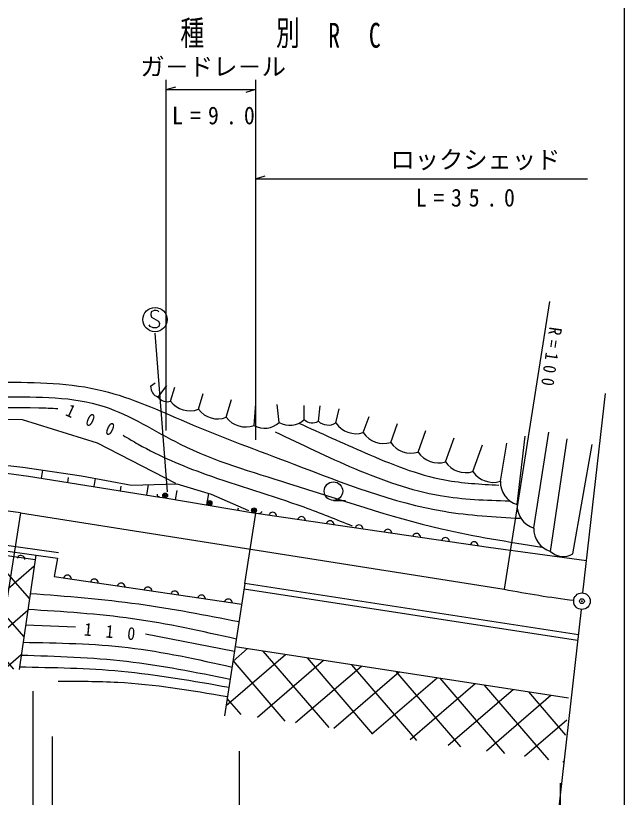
# Model space of a CAD drawing. Units: millimetres, scale not verified. Extents: x 40000 to 680000, y 20000 to 380000.
# Drawn here: x 516317 to 579000, y 258924 to 339474 of the extents above; entities that cross this region are included whole.
import ezdxf
from ezdxf.enums import TextEntityAlignment as Align

# ---------------------------------------------------------------- set-up
doc = ezdxf.new("R2010")
doc.units = ezdxf.units.MM
doc.header["$LTSCALE"] = 1000
doc.header["$PDMODE"] = 32
doc.header["$PDSIZE"] = 500
doc.layers.add('M-BGD', color=7, linetype='Continuous', lineweight=25)
doc.layers.add('M-TTL-BAND', color=7, linetype='Continuous', lineweight=25)
doc.layers.add('M-OTRS', color=6, linetype='Continuous')
doc.styles.add('ＭＳ ゴシック', font='')
doc.styles.get('ＭＳ ゴシック').set_extended_font_data('MS Gothic')

msp = doc.modelspace()

# ---------------------------------------------------------------- hatches: boundary and pattern name
at = {"layer": 'M-BGD'}
h = msp.add_hatch(dxfattribs=at)
h.set_pattern_fill('USER', color=256, style=0, pattern_type=2)
h.set_pattern_definition([(221.1631, (106049, 567977), (1974.615, -2258.516), []), (311.1631, (106049, 567977), (2258.516, 1974.615), [])])
h.paths.add_polyline_path([(299002, 260012), (299154, 264891), (300632, 270144), (302135, 272886), (304839, 275125), (320621, 282170), (329639, 284431), (353370, 282230), (392667, 275880), (398799, 275227), (406154, 274733), (409478, 274530), (422078, 274530), (430256, 275287), (438840, 276691), (470671, 283101), (478118, 284363), (487364, 285349), (500041, 285490), (505502, 284963), (512263, 284242), (518296, 283276), (516666, 272112), (496557, 273392), (473295, 271320), (437135, 264871), (417557, 263258), (391531, 264871), (327041, 274774), (312992, 269477), (308397, 260216)])
h = msp.add_hatch(dxfattribs=at)
h.set_pattern_fill('USER', color=256, style=0, pattern_type=2)
h.set_pattern_definition([(130.65525, (99983, 742440), (-2275.93, -1954.518), []), (220.65525, (99983, 742440), (1954.518, -2275.93), [])])
h.paths.add_polyline_path([(538930, 274444), (573262, 269160), (572761, 262560), (537890, 267690)])

# ---------------------------------------------------------------- linework, layer by layer
for p, q in [((531815, 296737), (531815, 332848)), ((541012, 332848), (541012, 295774)), ((531815, 331848), (532815, 332128)), ((531815, 331848), (541012, 331848)), ((541012, 331848), (540012, 331568)), ((541012, 322672), (542012, 322952)), ((541012, 322672), (575218, 322672)), ((571294, 310007), (566608, 280375)), ((530661, 306757), (531906, 290419)), ((530214, 301292), (530697, 301626)), ((530988, 300175), (531882, 301366)), ((532277, 299745), (532725, 301181)), ((535143, 298914), (535616, 300547)), ((574727, 279985), (577046, 300533)), ((538008, 298083), (538536, 299906)), ((540873, 297252), (541057, 299467)), ((543452, 297553), (543236, 299398)), ((546030, 297854), (546031, 299309)), ((547492, 297682), (547659, 299257)), ((549297, 297510), (549617, 298954)), ((552119, 296507), (552712, 298176)), ((554941, 295504), (555630, 297443)), ((557763, 294502), (558548, 296710)), ((569668, 286680), (571230, 296538)), ((560586, 293499), (561466, 295976)), ((567949, 289086), (568779, 296147)), ((571387, 284273), (573113, 295863)), ((563408, 292496), (564384, 295243)), ((566230, 291493), (566897, 295437)), ((573708, 284015), (575670, 295295)), ((518981, 291804), (519116, 292648)), ((521692, 291371), (521776, 291897)), ((524402, 290939), (524539, 291795)), ((527113, 290506), (527188, 290979)), ((529824, 290074), (529996, 291154)), ((532785, 289590), (532945, 290549)), ((535998, 289054), (536194, 290234)), ((531179, 289857), (531672, 289775)), ((531672, 289775), (540817, 288251)), ((549045, 289526), (550295, 289526)), ((539210, 288519), (539252, 288767)), ((516826, 288248), (512140, 258616)), ((516826, 288248), (566608, 280375)), ((539934, 280967), (541048, 288207)), ((540817, 288251), (541310, 288169)), ((541310, 288169), (565023, 284700)), ((565023, 284700), (575106, 283343)), ((518385, 283882), (516666, 272112)), ((520632, 283564), (520293, 281690)), ((520293, 281690), (539602, 278815)), ((539934, 280967), (537836, 267337)), ((574175, 275090), (539842, 280374)), ((574266, 275683), (539934, 280967)), ((574536, 278296), (572118, 256869)), ((517338, 276717), (522477, 276496)), ((529706, 275788), (538858, 273975)), ((573262, 269160), (538930, 274444)), ((518109, 245785), (518109, 269856)), ((520084, 265204), (520084, 237967)), ((539368, 237967), (539368, 263689)), ((572427, 237967), (572427, 260383))]:
    msp.add_line(p, q, dxfattribs=at)
for points in [[(531073, 308957), (530973, 309057), (530773, 309107), (530573, 309107), (530273, 308957), (530223, 308657), (530323, 308407), (531023, 308007), (531123, 307757), (531073, 307457), (530823, 307307), (530473, 307307), (530173, 307457), (530073, 307607)], [(496041, 295376), (502335, 296810), (512851, 297926), (516993, 297846), (524721, 295456), (532767, 291313)], [(493192, 294097), (495483, 294988), (498729, 294479), (504520, 294479), (511201, 293588), (517056, 292952), (523101, 292061), (528256, 291106), (532901, 291233), (536465, 290152), (540283, 288497)], [(500476, 293789), (505273, 293699), (517626, 292020), (531179, 289857)], [(531179, 289857), (531100, 289870), (531052, 289889), (530998, 289928), (530963, 289964), (530940, 290009), (530921, 290073), (530919, 290124), (530924, 290153)], [(541647, 288366), (541640, 288327), (541611, 288271), (541573, 288226), (541515, 288185), (541461, 288164), (541389, 288156), (541310, 288169)], [(543188, 287894), (543170, 287994), (543134, 288080), (543066, 288171), (542994, 288230), (542904, 288275), (542777, 288294), (542678, 288276), (542591, 288240), (542501, 288172), (542442, 288100), (542396, 288010)], [(546152, 287460), (546134, 287560), (546098, 287646), (546031, 287737), (545958, 287796), (545868, 287842), (545741, 287860), (545642, 287842), (545556, 287806), (545465, 287739), (545406, 287667), (545360, 287576)], [(549116, 287027), (549098, 287127), (549062, 287213), (548995, 287303), (548922, 287362), (548832, 287408), (548705, 287427), (548606, 287409), (548520, 287373), (548429, 287305), (548370, 287233), (548324, 287143)], [(552080, 286593), (552062, 286693), (552026, 286779), (551959, 286870), (551887, 286929), (551796, 286974), (551670, 286993), (551570, 286975), (551484, 286939), (551393, 286872), (551334, 286799), (551289, 286709)], [(297895, 259810), (298058, 265054), (299495, 270358), (302627, 276074), (306440, 280494), (311749, 283868), (317051, 285525), (323305, 286128), (353508, 283322), (392813, 276971), (399855, 276220), (409511, 275630), (422220, 275630), (430116, 276379), (438642, 277773), (470471, 284183), (478860, 285604), (487938, 286512), (499961, 286603), (505613, 286058), (512399, 285334), (520716, 284159)], [(298495, 259791), (298656, 264965), (300055, 270132), (303123, 275730), (306837, 280036), (312004, 283319), (317170, 284933), (323306, 285525), (353433, 282727), (392733, 276376), (399805, 275622), (409493, 275030), (422249, 275030), (430192, 275784), (438750, 277183), (470580, 283593), (478940, 285009), (487970, 285912), (499935, 286003), (505552, 285461), (512325, 284738), (520632, 283564)], [(555044, 286160), (555027, 286259), (554991, 286345), (554923, 286436), (554851, 286495), (554760, 286541), (554634, 286559), (554534, 286542), (554448, 286506), (554357, 286438), (554298, 286366), (554253, 286275)], [(558008, 285726), (557991, 285826), (557955, 285912), (557887, 286003), (557815, 286062), (557725, 286107), (557598, 286126), (557498, 286108), (557412, 286072), (557322, 286004), (557262, 285932), (557217, 285842)], [(518341, 283383), (512263, 284242), (505502, 284963), (499912, 285502), (487997, 285412), (479007, 284513), (470671, 283101), (438840, 276691), (430256, 275287), (422272, 274530), (409478, 274530), (399763, 275124), (392667, 275880), (353370, 282230), (323307, 285023), (317270, 284441), (312216, 282861), (307167, 279653), (303536, 275443), (300522, 269944), (299154, 264891), (298994, 259776)], [(560973, 285293), (560955, 285392), (560919, 285478), (560851, 285569), (560779, 285628), (560689, 285674), (560562, 285692), (560463, 285674), (560376, 285638), (560286, 285571), (560227, 285499), (560181, 285408)], [(563937, 284859), (563919, 284959), (563883, 285045), (563816, 285135), (563743, 285194), (563653, 285240), (563526, 285259), (563427, 285241), (563341, 285205), (563250, 285137), (563191, 285065), (563145, 284975)], [(517276, 283441), (517259, 283540), (517225, 283627), (517158, 283719), (517087, 283779), (516997, 283826), (516871, 283846), (516771, 283830), (516685, 283795), (516593, 283729), (516533, 283658), (516486, 283568)], [(522068, 281426), (522050, 281525), (522015, 281612), (521947, 281703), (521875, 281762), (521785, 281808), (521658, 281826), (521559, 281809), (521473, 281773), (521382, 281706), (521322, 281634), (521277, 281544)], [(524826, 281015), (524809, 281115), (524773, 281201), (524706, 281292), (524634, 281351), (524544, 281397), (524417, 281416), (524317, 281398), (524231, 281363), (524140, 281295), (524081, 281223), (524035, 281133)], [(527585, 280604), (527567, 280704), (527532, 280790), (527464, 280881), (527392, 280940), (527302, 280986), (527175, 281005), (527076, 280988), (526990, 280952), (526899, 280885), (526839, 280812), (526794, 280722)], [(530343, 280194), (530326, 280293), (530290, 280380), (530223, 280470), (530151, 280530), (530061, 280576), (529934, 280594), (529834, 280577), (529748, 280541), (529657, 280474), (529598, 280402), (529552, 280312)], [(533102, 279783), (533084, 279883), (533049, 279969), (532981, 280060), (532909, 280119), (532819, 280165), (532692, 280184), (532593, 280166), (532507, 280130), (532416, 280063), (532356, 279991), (532311, 279901)], [(535860, 279372), (535843, 279472), (535807, 279558), (535740, 279649), (535668, 279708), (535578, 279754), (535451, 279773), (535351, 279755), (535265, 279720), (535174, 279652), (535115, 279580), (535069, 279490)], [(538619, 278962), (538601, 279061), (538566, 279148), (538498, 279238), (538426, 279298), (538336, 279343), (538209, 279362), (538110, 279345), (538024, 279309), (537933, 279242), (537873, 279170), (537828, 279079)]]:
    msp.add_lwpolyline(points, dxfattribs=at)
for centre, radius in [((530673, 308157), 1250), ((549045, 290476), 950), ((531713, 290022), 250), ((531713, 290022), 150), ((531713, 290022), 50), ((536285, 289260), 250), ((536285, 289260), 150), ((536285, 289260), 50), ((540858, 288498), 250), ((540858, 288498), 150), ((540858, 288498), 50), ((574632, 279140), 850), ((574632, 279140), 34)]:
    msp.add_circle(centre, radius, dxfattribs=at)
for centre, radius, start, end in [((531346, 301249), 1133, 177.82526, 251.56505), ((531919, 300819), 1133, 214.69516, 288.43495), ((534264, 301240), 2486, 216.95795, 290.69774), ((537129, 300409), 2486, 216.95795, 290.69774), ((539994, 299578), 2486, 216.95795, 290.69774), ((541962, 299122), 2164, 239.78453, 313.52432), ((544540, 299423), 2164, 239.78453, 313.52432), ((546876, 298742), 1226, 226.42027, 300.16006), ((548509, 298799), 1511, 227.68977, 301.42957), ((551376, 298890), 2496, 213.56845, 287.30824), ((554199, 297887), 2496, 213.56845, 287.30824), ((557021, 296884), 2496, 213.56845, 287.30824), ((559843, 295882), 2496, 213.56845, 287.30824), ((562665, 294879), 2496, 213.56845, 287.30824), ((565488, 293876), 2496, 213.56845, 287.30824), ((568694, 291436), 2465, 178.66779, 252.40758), ((498567, 139363), 150000, 83.00818, 98.76825), ((570413, 289029), 2465, 178.66779, 252.40758), ((572132, 286622), 2465, 178.66779, 252.40758), ((572720, 285691), 1946, 226.78992, 300.52971), ((585817, 378513), 100000, 258.92491, 263.09076)]:
    msp.add_arc(centre, radius, start, end, dxfattribs=at)
for points, knots in [([(474530, 293435), (476632, 294400), (478734, 295366), (480880, 296230), (484067, 297513), (487350, 298572), (490691, 299380), (494768, 300366), (498929, 300978), (503112, 301360), (507031, 301670), (510945, 301735), (514904, 301720), (518426, 301699), (521979, 301648), (525345, 300820), (528284, 300091), (531083, 298794), (533896, 297580), (537559, 296023), (541255, 294674), (544967, 293259), (550035, 291328), (555132, 289274), (560447, 288399), (563023, 287974), (565651, 287826), (568278, 287679)], [0, 0, 0, 0, 1, 1, 1, 2, 2, 2, 3, 3, 3, 4, 4, 4, 5, 5, 5, 6, 6, 6, 7, 7, 7, 8, 8, 8, 9, 9, 9, 9]), ([(474388, 292189), (476794, 293035), (479199, 293881), (481589, 294789), (484690, 295969), (487764, 297254), (490950, 298120), (494917, 299197), (499058, 299623), (503191, 299920), (507174, 300162), (511125, 300187), (515163, 300190), (518651, 300194), (522206, 300244), (525424, 299200), (528151, 298305), (530637, 296642), (533255, 295329), (536820, 293556), (540632, 292463), (544416, 291279), (549654, 289641), (554840, 287830), (560168, 286598), (563579, 285810), (567048, 285259), (570517, 284708)], [0, 0, 0, 0, 1, 1, 1, 2, 2, 2, 3, 3, 3, 4, 4, 4, 5, 5, 5, 6, 6, 6, 7, 7, 7, 8, 8, 8, 9, 9, 9, 9]), ([(481308, 292713), (484584, 294112), (487860, 295511), (491262, 296492), (495560, 297730), (500060, 298301), (504535, 298658), (509253, 299034), (513944, 299171), (518707, 299069), (519356, 299057), (520007, 299042), (520646, 298982)], [0, 0, 0, 0, 1, 1, 1, 2, 2, 2, 3, 3, 3, 4, 4, 4, 4]), ([(545465, 297490), (547733, 296459), (550002, 295428), (552306, 294429), (554966, 293277), (557675, 292168), (560497, 291639), (562325, 291297), (564201, 291198), (566077, 291099)], [0, 0, 0, 0, 1, 1, 1, 2, 2, 2, 3, 3, 3, 3]), ([(543035, 296590), (545738, 295287), (548442, 293983), (551226, 292809), (554080, 291605), (557018, 290536), (560047, 290019), (562381, 289620), (564769, 289549), (567158, 289479)], [0, 0, 0, 0, 1, 1, 1, 2, 2, 2, 3, 3, 3, 3]), ([(527378, 296235), (527895, 295926), (528413, 295618), (528936, 295325), (531169, 294063), (533481, 293083), (535849, 292228), (539193, 291020), (542647, 290059), (546002, 288844), (547674, 288238), (549322, 287569), (550970, 286900)], [0, 0, 0, 0, 1, 1, 1, 2, 2, 2, 3, 3, 3, 4, 4, 4, 4]), ([(517809, 279941), (521547, 279655), (525285, 279369), (528993, 278857), (532456, 278380), (535892, 277706), (539328, 277032)], [0, 0, 0, 0, 1, 1, 1, 2, 2, 2, 2]), ([(539051, 275233), (535502, 276026), (531953, 276820), (528363, 277327), (524791, 277833), (521178, 278055), (517566, 278277)], [0, 0, 0, 0, 1, 1, 1, 2, 2, 2, 2]), ([(517073, 274903), (520701, 274842), (524328, 274781), (527913, 274357), (531507, 273932), (535057, 273142), (538608, 272351)], [0, 0, 0, 0, 1, 1, 1, 2, 2, 2, 2]), ([(538412, 271080), (534864, 271792), (531316, 272504), (527733, 272917), (524137, 273331), (520507, 273443), (516876, 273555)], [0, 0, 0, 0, 1, 1, 1, 2, 2, 2, 2]), ([(516703, 272371), (520208, 272311), (523713, 272252), (527193, 271927), (530911, 271579), (534599, 270927), (538288, 270275)], [0, 0, 0, 0, 1, 1, 1, 2, 2, 2, 2]), ([(538135, 269281), (534378, 269915), (530621, 270548), (526833, 270756), (524798, 270868), (522755, 270857), (520712, 270847)], [0, 0, 0, 0, 1, 1, 1, 2, 2, 2, 2])]:
    msp.add_open_spline(points, degree=3, knots=knots, dxfattribs=at)
at = {"layer": 'M-OTRS'}
msp.add_point((574632, 279140), dxfattribs=at)
at = {"layer": 'M-TTL-BAND'}
msp.add_line((579000, 20000), (579000, 370000), dxfattribs=at)

# ---------------------------------------------------------------- texts
at = {"layer": 'M-BGD', "style": 'ＭＳ ゴシック'}
for s, p in [('ガ－ドレ－ル', (529156, 332750)), ('ロックシェッド', (554915, 323172))]:
    msp.add_text(s, height=1833, dxfattribs=at).set_placement(p, align=Align.BOTTOM_LEFT)
at = {"layer": 'M-BGD', "attachment_point": 7, "style": 'ＭＳ ゴシック'}
for s, insert, char_height in [('\\T1.34;\\W0.7;種\u3000\u3000別\\~', (533279, 336121), 2566), ('\\T3.43;\\W0.7;RC', (548501, 336121), 2566), ('\\T1.65;\\W0.9;L=9.0', (532418, 328246), 1833), ('\\T1.62;\\W0.9;L=35.0', (557515, 319772), 1833)]:
    msp.add_mtext(s, dxfattribs=dict(at, insert=insert, char_height=char_height))
at = {"layer": 'M-BGD', "char_height": 1320, "attachment_point": 7, "style": 'ＭＳ ゴシック'}
for s, insert, rotation in [('\\T1.63;\\W0.9;R=100', (571263, 307453), 261.9), ('\\T2.76;\\W0.9;100', (521349, 298303), 335.4), ('\\T2.76;\\W0.9;110', (523317, 275589), 354.6)]:
    msp.add_mtext(s, dxfattribs=dict(at, insert=insert, rotation=rotation))

doc.saveas('drawing.dxf')
